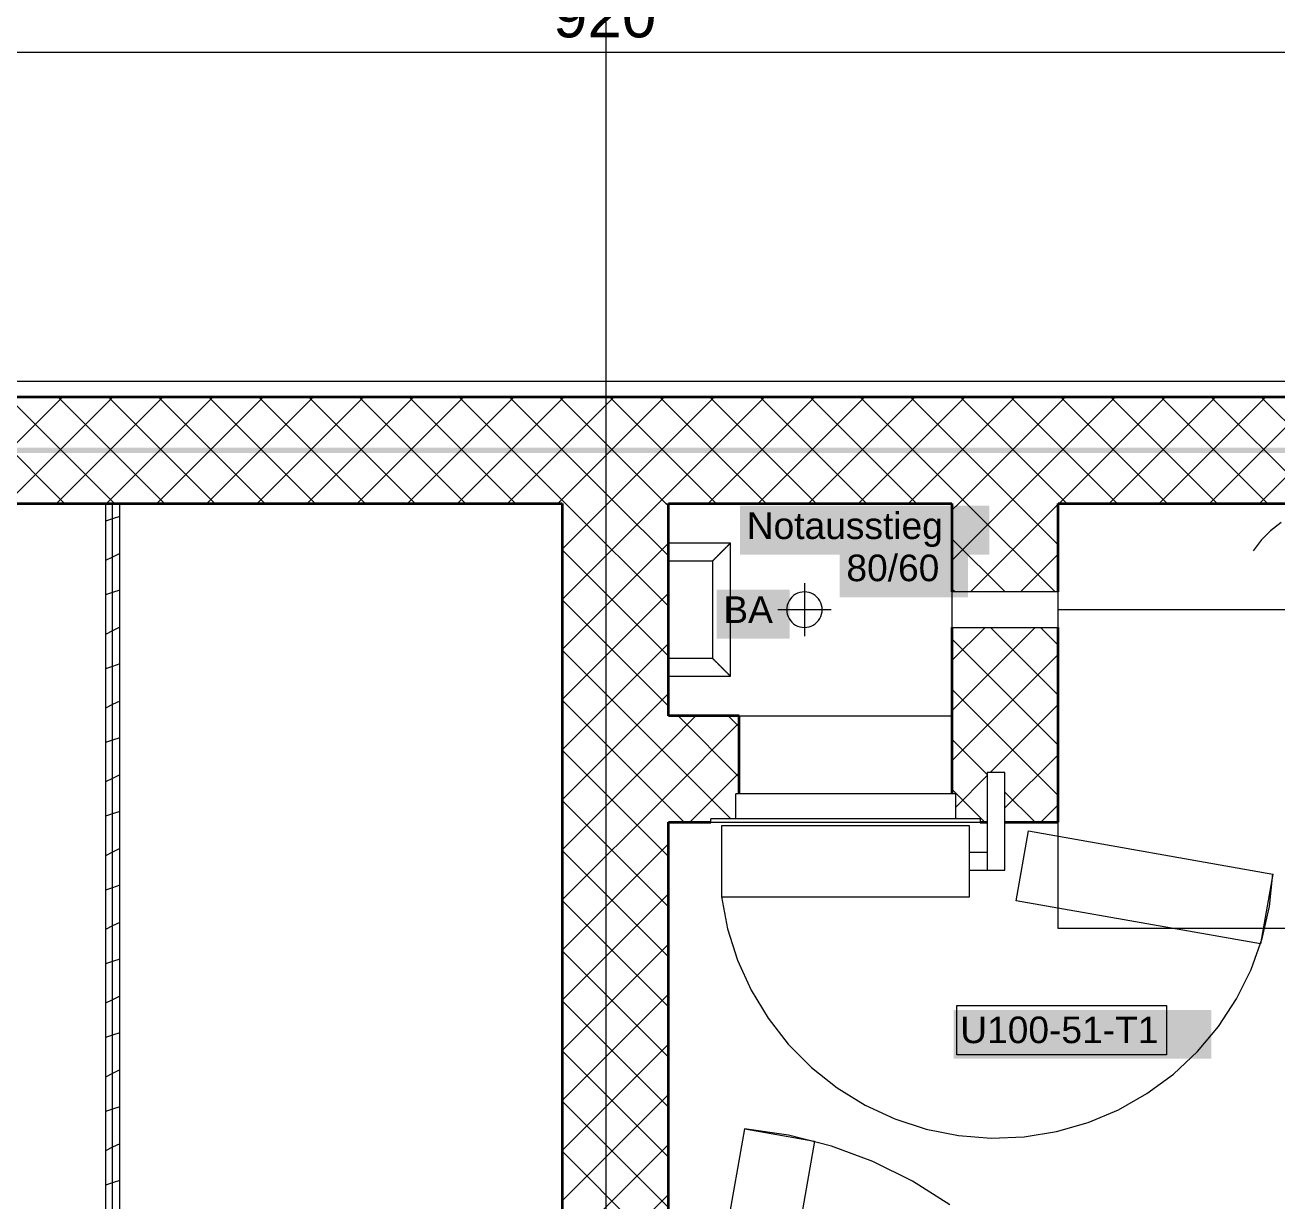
# Model space of a CAD drawing. Extents: x -1132 to 613, y -233 to 616.
# Drawn here: x -661 to -590.4, y 470.6 to 537 of the extents above; entities that cross this region are included whole.
import ezdxf
from ezdxf.lldxf.tags import DXFTag

# ---------------------------------------------------------------- set-up
doc = ezdxf.new("R2010")
doc.units = 0
doc.layers.get('0').update_dxf_attribs({"lineweight": 13})
for name, color, linetype, lineweight in [('A-____-NOTE-TEXT', 7, 'Continuous', 9), ('A-DETL-____-THIN', 7, 'Continuous', 9), ('A-DETL-GENF-HDLN', 7, '_Verdeckte Linien_', 9), ('A-DOOR-____-HDLN', 7, '_Verdeckte Linien_', 9), ('A-DOOR-____-IDEN', 7, 'Continuous', 5), ('A-DOOR-____-OTLN', 7, 'Continuous', 9), ('A-DOOR-FRAM-OTLN', 7, 'Continuous', 9), ('A-WALL-____-MCUT', 7, 'Continuous', 35), ('A-WALL-____-PATT', 7, 'Continuous', 35), ('A-WALL-FNSH-MCUT', 7, 'Continuous', 35), ('I-WALL-____-OTLN', 7, 'Continuous', 9), ('M-HVAC-DUCT-OTLN', 7, 'Continuous', 9), ('S-GRID-____-OTLN', 7, 'Continuous', 5), ('Vertikale Erschließung', 7, 'Continuous', 9)]:
    doc.layers.add(name, color=color, linetype=linetype, lineweight=lineweight)
for name, color, linetype, lineweight, true_color in [('A-DETL-____-OTLN', 5, 'Continuous', 9, 0x0000ff), ('EL01_VVV_Mass Blitzschutz', 3, 'Continuous', 13, 0x00ff00), ('EL01_WAN_Leitung_Potentialausgleich', 1, 'fein_strichliert', 13, 0xff0000)]:
    doc.layers.add(name, color=color, linetype=linetype, lineweight=lineweight, true_color=true_color)
doc.styles.get("Standard").update_dxf_attribs({"font": 'arial.ttf'})
tags = doc.linetypes.add('_Rasterlinie_', pattern=[0.375, 0.2, -0.05, 0.075, -0.05]).pattern_tags.tags
tags[10:11] = [DXFTag(74, 4), DXFTag(75, 0), DXFTag(340, '0'), DXFTag(46, 1.0), DXFTag(50, 0.0), DXFTag(44, 0.0), DXFTag(45, 0.0)]
tags[8:9] = [DXFTag(74, 4), DXFTag(75, 0), DXFTag(340, '0'), DXFTag(46, 1.0), DXFTag(50, 0.0), DXFTag(44, 0.0), DXFTag(45, 0.0)]
tags[6:7] = [DXFTag(74, 4), DXFTag(75, 0), DXFTag(340, '0'), DXFTag(46, 1.0), DXFTag(50, 0.0), DXFTag(44, 0.0), DXFTag(45, 0.0)]
tags[4:5] = [DXFTag(74, 4), DXFTag(75, 0), DXFTag(340, '0'), DXFTag(46, 1.0), DXFTag(50, 0.0), DXFTag(44, 0.0), DXFTag(45, 0.0)]
tags = doc.linetypes.add('_Strichliert - Fein_', pattern=[0.15, 0.1, -0.05]).pattern_tags.tags
tags[6:7] = [DXFTag(74, 4), DXFTag(75, 0), DXFTag(340, '0'), DXFTag(46, 1.0), DXFTag(50, 0.0), DXFTag(44, 0.0), DXFTag(45, 0.0)]
tags[4:5] = [DXFTag(74, 4), DXFTag(75, 0), DXFTag(340, '0'), DXFTag(46, 1.0), DXFTag(50, 0.0), DXFTag(44, 0.0), DXFTag(45, 0.0)]
tags = doc.linetypes.add('_Strichpunkt - Fein_', pattern=[0.2, 0.1, -0.05, 0, -0.05]).pattern_tags.tags
tags[10:11] = [DXFTag(74, 4), DXFTag(75, 0), DXFTag(340, '0'), DXFTag(46, 1.0), DXFTag(50, 0.0), DXFTag(44, 0.0), DXFTag(45, 0.0)]
tags[8:9] = [DXFTag(74, 4), DXFTag(75, 0), DXFTag(340, '0'), DXFTag(46, 1.0), DXFTag(50, 0.0), DXFTag(44, 0.0), DXFTag(45, 0.0)]
tags[6:7] = [DXFTag(74, 4), DXFTag(75, 0), DXFTag(340, '0'), DXFTag(46, 1.0), DXFTag(50, 0.0), DXFTag(44, 0.0), DXFTag(45, 0.0)]
tags[4:5] = [DXFTag(74, 4), DXFTag(75, 0), DXFTag(340, '0'), DXFTag(46, 1.0), DXFTag(50, 0.0), DXFTag(44, 0.0), DXFTag(45, 0.0)]
tags = doc.linetypes.add('_Verdeckte Linien_', pattern=[0.15, 0.1, -0.05]).pattern_tags.tags
tags[6:7] = [DXFTag(74, 4), DXFTag(75, 0), DXFTag(340, '0'), DXFTag(46, 1.0), DXFTag(50, 0.0), DXFTag(44, 0.0), DXFTag(45, 0.0)]
tags[4:5] = [DXFTag(74, 4), DXFTag(75, 0), DXFTag(340, '0'), DXFTag(46, 1.0), DXFTag(50, 0.0), DXFTag(44, 0.0), DXFTag(45, 0.0)]
tags = doc.linetypes.add('fein_strichliert', pattern=[4, 1, -2, 1]).pattern_tags.tags
tags[8:9] = [DXFTag(74, 4), DXFTag(75, 0), DXFTag(340, '0'), DXFTag(46, 0.0), DXFTag(50, 0.0), DXFTag(44, 0.0), DXFTag(45, 0.0)]
tags[6:7] = [DXFTag(74, 4), DXFTag(75, 0), DXFTag(340, '0'), DXFTag(46, 0.0), DXFTag(50, 0.0), DXFTag(44, 0.0), DXFTag(45, 0.0)]
tags[4:5] = [DXFTag(74, 4), DXFTag(75, 0), DXFTag(340, '0'), DXFTag(46, 0.0), DXFTag(50, 0.0), DXFTag(44, 0.0), DXFTag(45, 0.0)]

# ---------------------------------------------------------------- blocks, each defined once
blk = doc.blocks.new('Referenz-A0UJ2EK7XE', base_point=(-1124.077, -162.872))
at = {"layer": 'A-____-NOTE-TEXT', "color": 0, "linetype": 'Continuous', "lineweight": 5, "ltscale": 0.13}
for p, q in [((-617.026, 505.478), (-617.026, 502.478)), ((-617.892, 504.478), (-617.95, 504.361)), ((-617.819, 504.587), (-617.892, 504.478)), ((-617.733, 504.685), (-617.819, 504.587)), ((-617.635, 504.772), (-617.733, 504.685)), ((-617.526, 504.844), (-617.635, 504.772)), ((-617.409, 504.902), (-617.526, 504.844)), ((-617.285, 504.944), (-617.409, 504.902)), ((-617.157, 504.97), (-617.285, 504.944)), ((-617.026, 504.978), (-617.157, 504.97)), ((-616.896, 504.97), (-617.026, 504.978)), ((-616.767, 504.944), (-616.896, 504.97)), ((-616.643, 504.902), (-616.767, 504.944)), ((-616.526, 504.844), (-616.643, 504.902)), ((-616.417, 504.772), (-616.526, 504.844)), ((-616.319, 504.685), (-616.417, 504.772)), ((-616.233, 504.587), (-616.319, 504.685)), ((-616.16, 504.478), (-616.233, 504.587)), ((-616.102, 504.361), (-616.16, 504.478)), ((-615.526, 503.978), (-618.526, 503.978)), ((-618.018, 504.109), (-618.026, 503.978)), ((-618.026, 503.978), (-618.018, 503.848)), ((-617.992, 504.237), (-618.018, 504.109)), ((-618.018, 503.848), (-617.992, 503.719)), ((-617.95, 504.361), (-617.992, 504.237)), ((-617.992, 503.719), (-617.95, 503.596)), ((-616.06, 504.237), (-616.102, 504.361)), ((-616.102, 503.596), (-616.06, 503.719)), ((-616.035, 504.109), (-616.06, 504.237)), ((-616.06, 503.719), (-616.035, 503.848)), ((-616.026, 503.978), (-616.035, 504.109)), ((-616.035, 503.848), (-616.026, 503.978)), ((-617.95, 503.596), (-617.892, 503.478)), ((-617.892, 503.478), (-617.819, 503.37)), ((-617.819, 503.37), (-617.733, 503.271)), ((-617.733, 503.271), (-617.635, 503.185)), ((-617.635, 503.185), (-617.526, 503.112)), ((-617.526, 503.112), (-617.409, 503.054)), ((-617.409, 503.054), (-617.285, 503.012)), ((-617.285, 503.012), (-617.157, 502.987)), ((-617.157, 502.987), (-617.026, 502.978)), ((-617.026, 502.978), (-616.896, 502.987)), ((-616.896, 502.987), (-616.767, 503.012)), ((-616.767, 503.012), (-616.643, 503.054)), ((-616.643, 503.054), (-616.526, 503.112)), ((-616.526, 503.112), (-616.417, 503.185)), ((-616.417, 503.185), (-616.319, 503.271)), ((-616.319, 503.271), (-616.233, 503.37)), ((-616.233, 503.37), (-616.16, 503.478)), ((-616.16, 503.478), (-616.102, 503.596))]:
    blk.add_line(p, q, dxfattribs=at)
at = {"layer": 'A-____-NOTE-TEXT', "color": 7, "linetype": 'Continuous', "lineweight": 5, "ltscale": 0.13, "true_color": 0xffffff}
for points in [[(-620.656, 507.088), (-606.598, 507.088), (-620.656, 509.841)], [(-606.598, 507.088), (-620.656, 509.841), (-606.598, 509.841)], [(-615.033, 504.683), (-607.79, 504.683), (-615.033, 507.46)], [(-607.79, 504.683), (-615.033, 507.46), (-607.79, 507.46)], [(-621.977, 502.35), (-617.86, 502.35), (-621.977, 505.103)], [(-617.86, 502.35), (-621.977, 505.103), (-617.86, 505.103)]]:
    blk.add_solid(points, dxfattribs=at)
at = {"layer": 'A-DETL-____-OTLN', "color": 0, "linetype": '_Strichliert - Fein_', "ltscale": 0.13}
blk.add_line((64.013, 516.859), (-1115.804, 516.859), dxfattribs=at)
at = {"layer": 'A-DETL-____-THIN', "color": 0, "linetype": 'Continuous', "ltscale": 0.13}
for p, q in [((-607.706, 491.778), (-621.706, 491.778)), ((-621.706, 491.778), (-621.706, 487.778)), ((-607.706, 487.778), (-607.706, 491.778)), ((-621.706, 487.778), (-607.706, 487.778))]:
    blk.add_line(p, q, dxfattribs=at)
at = {"layer": 'A-DETL-GENF-HDLN', "color": 0, "linetype": '_Verdeckte Linien_', "ltscale": 0.13}
for p, q in [((-602.706, 485.978), (-602.706, 509.978)), ((-602.706, 509.978), (-591.706, 509.978)), ((-590.133, 508.903), (-590.724, 508.435)), ((-590.724, 508.435), (-591.251, 507.896)), ((-591.251, 507.896), (-591.706, 507.295)), ((-583.106, 503.978), (-602.706, 503.978)), ((-605.076, 487.548), (-604.382, 491.487)), ((-604.382, 491.487), (-590.594, 489.056)), ((-590.594, 489.056), (-591.289, 485.117)), ((-591.289, 485.117), (-605.076, 487.548)), ((-570.706, 485.978), (-602.706, 485.978)), ((-624.215, 453.003), (-620.395, 474.669)), ((-620.395, 474.669), (-616.456, 473.974)), ((-616.456, 473.974), (-620.276, 452.308))]:
    blk.add_line(p, q, dxfattribs=at)
at = {"layer": 'A-DOOR-____-HDLN', "color": 0, "linetype": '_Verdeckte Linien_', "ltscale": 0.13}
for p, q in [((-590.788, 487.22), (-590.593, 489.064)), ((-621.706, 487.778), (-621.36, 485.957)), ((-591.2, 485.413), (-590.788, 487.22)), ((-621.36, 485.957), (-620.8, 484.19)), ((-591.822, 483.666), (-591.2, 485.413)), ((-620.8, 484.19), (-620.036, 482.501)), ((-592.648, 482.006), (-591.822, 483.666)), ((-620.036, 482.501), (-619.076, 480.915)), ((-593.664, 480.456), (-592.648, 482.006)), ((-619.076, 480.915), (-617.936, 479.453)), ((-594.856, 479.036), (-593.664, 480.456)), ((-617.936, 479.453), (-616.63, 478.137)), ((-596.208, 477.768), (-594.856, 479.036)), ((-616.63, 478.137), (-615.178, 476.985)), ((-597.701, 476.669), (-596.208, 477.768)), ((-615.178, 476.985), (-613.6, 476.012)), ((-599.314, 475.754), (-597.701, 476.669)), ((-613.6, 476.012), (-611.917, 475.234)), ((-601.023, 475.037), (-599.314, 475.754)), ((-611.917, 475.234), (-610.154, 474.66)), ((-602.805, 474.527), (-601.023, 475.037)), ((-617.929, 474.315), (-620.402, 474.67)), ((-615.508, 473.701), (-617.929, 474.315)), ((-610.154, 474.66), (-608.336, 474.299)), ((-608.336, 474.299), (-606.488, 474.155)), ((-606.488, 474.155), (-604.636, 474.232)), ((-604.636, 474.232), (-602.805, 474.527)), ((-613.165, 472.834), (-615.508, 473.701)), ((-610.927, 471.724), (-613.165, 472.834)), ((-608.819, 470.384), (-610.927, 471.724))]:
    blk.add_line(p, q, dxfattribs=at)
at = {"layer": 'A-DOOR-____-IDEN', "color": 0, "linetype": 'Continuous', "ltscale": 0.13}
for p, q in [((-608.434, 481.629), (-596.594, 481.629)), ((-608.434, 478.849), (-608.434, 481.629)), ((-596.594, 481.629), (-596.594, 478.849)), ((-596.594, 478.849), (-608.434, 478.849))]:
    blk.add_line(p, q, dxfattribs=at)
at = {"layer": 'A-DOOR-____-IDEN', "color": 7, "linetype": 'Continuous', "ltscale": 0.13, "true_color": 0xffffff}
for points in [[(-608.609, 478.627), (-594.07, 478.627), (-608.609, 481.386)], [(-594.07, 478.627), (-608.609, 481.386), (-594.07, 481.386)]]:
    blk.add_solid(points, dxfattribs=at)
at = {"layer": 'A-DOOR-____-OTLN', "color": 0, "linetype": 'Continuous', "ltscale": 0.13}
for p, q in [((-605.71, 494.778), (-606.71, 494.778)), ((-606.71, 494.778), (-606.71, 489.278)), ((-605.71, 489.278), (-605.71, 494.778)), ((-606.71, 490.278), (-607.706, 490.278)), ((-607.706, 489.278), (-606.71, 489.278)), ((-606.71, 489.278), (-605.71, 489.278))]:
    blk.add_line(p, q, dxfattribs=at)
at = {"layer": 'A-DOOR-FRAM-OTLN', "color": 0, "linetype": 'Continuous', "ltscale": 0.13}
for p, q in [((-620.906, 492.178), (-620.906, 493.578)), ((-608.506, 493.578), (-620.906, 493.578)), ((-608.506, 493.578), (-608.506, 492.178)), ((-622.306, 491.978), (-622.306, 492.178)), ((-607.106, 492.178), (-622.306, 492.178)), ((-622.306, 491.978), (-607.106, 491.978)), ((-607.106, 492.178), (-607.106, 491.978))]:
    blk.add_line(p, q, dxfattribs=at)
at = {"layer": 'A-WALL-____-MCUT', "color": 0, "linetype": 'Continuous', "ltscale": 0.35}
for p, q in [((51.194, 515.978), (-1115.804, 515.978)), ((-783.506, 509.978), (-656.466, 509.978)), ((-656.466, 509.978), (-630.706, 509.978)), ((-630.706, 509.978), (-630.706, 448.678)), ((-624.706, 497.978), (-624.706, 509.978)), ((-624.706, 509.978), (-608.706, 509.978)), ((-608.706, 509.978), (-608.706, 504.978)), ((-602.706, 509.978), (-539.906, 509.978)), ((-602.706, 504.978), (-602.706, 509.978)), ((-608.706, 502.978), (-608.706, 493.578)), ((-602.706, 491.978), (-602.706, 502.978)), ((-620.706, 497.978), (-624.706, 497.978)), ((-620.706, 493.578), (-620.706, 497.978)), ((-624.706, 451.675), (-624.706, 491.978)), ((-624.706, 491.978), (-622.306, 491.978)), ((-607.106, 491.978), (-606.71, 491.978)), ((-605.71, 491.978), (-602.706, 491.978))]:
    blk.add_line(p, q, dxfattribs=at)
at = {"layer": 'A-WALL-____-MCUT', "color": 0, "linetype": 'Continuous', "lineweight": 9, "ltscale": 0.13}
blk.add_line((-656.066, 451.978), (-656.066, 509.978), dxfattribs=at)
at = {"layer": 'A-WALL-____-PATT', "color": 0, "linetype": 'Continuous', "lineweight": 9, "ltscale": 0.13}
for p, q in [((-664.887, 509.978), (-658.887, 515.978)), ((-658.784, 509.978), (-664.784, 515.978)), ((-662.059, 509.978), (-656.059, 515.978)), ((-655.956, 509.978), (-661.956, 515.978)), ((-659.23, 509.978), (-653.23, 515.978)), ((-653.128, 509.978), (-659.128, 515.978)), ((-656.402, 509.978), (-650.402, 515.978)), ((-650.299, 509.978), (-656.299, 515.978)), ((-653.573, 509.978), (-647.573, 515.978)), ((-647.471, 509.978), (-653.471, 515.978)), ((-650.745, 509.978), (-644.745, 515.978)), ((-644.642, 509.978), (-650.642, 515.978)), ((-647.916, 509.978), (-641.916, 515.978)), ((-641.814, 509.978), (-647.814, 515.978)), ((-645.088, 509.978), (-639.088, 515.978)), ((-638.986, 509.978), (-644.986, 515.978)), ((-642.26, 509.978), (-636.26, 515.978)), ((-636.157, 509.978), (-642.157, 515.978)), ((-639.431, 509.978), (-633.431, 515.978)), ((-633.329, 509.978), (-639.329, 515.978)), ((-636.603, 509.978), (-630.603, 515.978)), ((-630.5, 509.978), (-636.5, 515.978)), ((-633.774, 509.978), (-627.774, 515.978)), ((-627.672, 509.978), (-633.672, 515.978)), ((-630.946, 509.978), (-624.946, 515.978)), ((-624.843, 509.978), (-630.843, 515.978)), ((-628.117, 509.978), (-622.117, 515.978)), ((-622.015, 509.978), (-628.015, 515.978)), ((-625.289, 509.978), (-619.289, 515.978)), ((-619.187, 509.978), (-625.187, 515.978)), ((-622.461, 509.978), (-616.461, 515.978)), ((-616.358, 509.978), (-622.358, 515.978)), ((-619.632, 509.978), (-613.632, 515.978)), ((-613.53, 509.978), (-619.53, 515.978)), ((-616.804, 509.978), (-610.804, 515.978)), ((-610.701, 509.978), (-616.701, 515.978)), ((-613.975, 509.978), (-607.975, 515.978)), ((-607.873, 509.978), (-613.873, 515.978)), ((-611.147, 509.978), (-605.147, 515.978)), ((-605.044, 509.978), (-611.044, 515.978)), ((-608.318, 509.978), (-602.318, 515.978)), ((-602.216, 509.978), (-608.216, 515.978)), ((-605.49, 509.978), (-599.49, 515.978)), ((-599.388, 509.978), (-605.388, 515.978)), ((-602.662, 509.978), (-596.662, 515.978)), ((-596.559, 509.978), (-602.559, 515.978)), ((-599.833, 509.978), (-593.833, 515.978)), ((-593.731, 509.978), (-599.731, 515.978)), ((-597.005, 509.978), (-591.005, 515.978)), ((-590.902, 509.978), (-596.902, 515.978)), ((-594.176, 509.978), (-588.176, 515.978)), ((-588.074, 509.978), (-594.074, 515.978)), ((-591.348, 509.978), (-585.348, 515.978)), ((-585.245, 509.978), (-591.245, 515.978)), ((-630.706, 507.39), (-628.117, 509.978)), ((-630.706, 504.561), (-625.289, 509.978)), ((-624.706, 504.184), (-630.5, 509.978)), ((-624.706, 507.013), (-627.672, 509.978)), ((-624.706, 509.841), (-624.843, 509.978)), ((-608.706, 509.591), (-608.318, 509.978)), ((-608.706, 506.762), (-605.49, 509.978)), ((-602.873, 504.978), (-607.873, 509.978)), ((-607.662, 504.978), (-602.706, 509.934)), ((-602.706, 507.64), (-605.044, 509.978)), ((-656.066, 509.109), (-656.466, 508.976)), ((-655.666, 509.242), (-656.066, 509.109)), ((-605.701, 504.978), (-608.706, 507.983)), ((-630.706, 501.733), (-624.706, 507.733)), ((-624.706, 501.356), (-630.706, 507.356)), ((-656.066, 506.95), (-656.466, 506.75)), ((-655.666, 507.15), (-656.066, 506.95)), ((-604.833, 504.978), (-602.706, 507.105)), ((-608.53, 504.978), (-608.706, 505.155)), ((-656.066, 504.944), (-656.466, 504.811)), ((-655.666, 505.077), (-656.066, 504.944)), ((-630.706, 498.904), (-624.706, 504.904)), ((-624.706, 498.527), (-630.706, 504.527)), ((-655.666, 502.985), (-656.066, 502.785)), ((-656.066, 502.785), (-656.466, 502.585)), ((-608.706, 501.105), (-606.833, 502.978)), ((-608.706, 498.277), (-604.005, 502.978)), ((-602.706, 496.326), (-608.706, 502.326)), ((-602.706, 499.155), (-606.53, 502.978)), ((-602.706, 501.983), (-603.701, 502.978)), ((-630.706, 496.076), (-624.706, 502.076)), ((-624.706, 495.699), (-630.706, 501.699)), ((-655.666, 500.913), (-656.066, 500.779)), ((-608.706, 495.448), (-602.706, 501.448)), ((-656.066, 500.779), (-656.466, 500.646)), ((-602.706, 493.498), (-608.706, 499.498)), ((-655.666, 498.821), (-656.066, 498.621)), ((-630.706, 493.247), (-624.706, 499.247)), ((-624.706, 492.87), (-630.706, 498.87)), ((-656.066, 498.621), (-656.466, 498.421)), ((-606.548, 494.778), (-602.706, 498.62)), ((-624.706, 496.419), (-623.147, 497.978)), ((-624.706, 493.591), (-620.706, 497.591)), ((-620.706, 494.527), (-624.157, 497.978)), ((-620.706, 497.356), (-621.329, 497.978)), ((-655.666, 496.748), (-656.066, 496.615)), ((-606.71, 494.673), (-608.706, 496.669)), ((-656.066, 496.615), (-656.466, 496.481)), ((-630.706, 490.419), (-624.706, 496.419)), ((-624.706, 490.042), (-630.706, 496.042)), ((-621.186, 492.178), (-624.706, 495.699)), ((-605.71, 492.788), (-602.706, 495.792)), ((-655.666, 494.656), (-656.066, 494.456)), ((-623.49, 491.978), (-620.706, 494.762)), ((-608.506, 492.82), (-606.71, 494.617)), ((-656.066, 494.456), (-656.466, 494.256)), ((-606.843, 491.978), (-608.706, 493.841)), ((-630.706, 487.591), (-624.706, 493.591)), ((-624.706, 487.214), (-630.706, 493.214)), ((-604.015, 491.978), (-605.71, 493.673)), ((-656.066, 492.45), (-656.466, 492.317)), ((-655.666, 492.583), (-656.066, 492.45)), ((-623.814, 491.978), (-624.706, 492.87)), ((-603.691, 491.978), (-602.706, 492.963)), ((-656.066, 490.291), (-656.466, 490.091)), ((-655.666, 490.491), (-656.066, 490.291)), ((-630.706, 484.762), (-624.706, 490.762)), ((-624.706, 484.385), (-630.706, 490.385)), ((-656.066, 488.285), (-656.466, 488.152)), ((-655.666, 488.419), (-656.066, 488.285)), ((-630.706, 481.934), (-624.706, 487.934)), ((-624.706, 481.557), (-630.706, 487.557)), ((-656.066, 486.126), (-656.466, 485.926)), ((-655.666, 486.326), (-656.066, 486.126)), ((-630.706, 479.105), (-624.706, 485.105)), ((-624.706, 478.728), (-630.706, 484.728)), ((-656.066, 484.121), (-656.466, 483.987)), ((-655.666, 484.254), (-656.066, 484.121)), ((-656.066, 481.961), (-656.466, 481.761)), ((-655.666, 482.161), (-656.066, 481.961)), ((-630.706, 476.277), (-624.706, 482.277)), ((-624.706, 475.9), (-630.706, 481.9)), ((-656.066, 479.956), (-656.466, 479.822)), ((-655.666, 480.089), (-656.066, 479.956)), ((-630.706, 473.448), (-624.706, 479.448)), ((-624.706, 473.071), (-630.706, 479.071)), ((-656.066, 477.796), (-656.466, 477.596)), ((-655.666, 477.996), (-656.066, 477.796)), ((-630.706, 470.62), (-624.706, 476.62)), ((-624.706, 470.243), (-630.706, 476.243)), ((-656.066, 475.791), (-656.466, 475.658)), ((-655.666, 475.924), (-656.066, 475.791)), ((-656.066, 473.631), (-656.466, 473.431)), ((-655.666, 473.831), (-656.066, 473.631)), ((-630.706, 467.792), (-624.706, 473.792)), ((-624.706, 467.415), (-630.706, 473.415)), ((-656.066, 471.626), (-656.466, 471.493)), ((-655.666, 471.76), (-656.066, 471.626)), ((-630.706, 464.963), (-624.706, 470.963))]:
    blk.add_line(p, q, dxfattribs=at)
at = {"layer": 'A-WALL-FNSH-MCUT', "color": 0, "linetype": 'Continuous', "lineweight": 9, "ltscale": 0.13}
for p, q in [((-656.466, 509.978), (-656.466, 451.978)), ((-655.666, 451.978), (-655.666, 509.978))]:
    blk.add_line(p, q, dxfattribs=at)
at = {"layer": 'I-WALL-____-OTLN', "color": 0, "linetype": 'Continuous', "ltscale": 0.13}
blk.add_line((-620.706, 497.978), (-608.706, 497.978), dxfattribs=at)
at = {"layer": 'M-HVAC-DUCT-OTLN', "color": 0, "linetype": '_Strichpunkt - Fein_', "ltscale": 0.13}
for p, q in [((-602.706, 504.978), (-608.706, 504.978)), ((-608.706, 504.978), (-608.706, 502.978)), ((-602.706, 502.978), (-602.706, 504.978)), ((-608.706, 502.978), (-602.706, 502.978))]:
    blk.add_line(p, q, dxfattribs=at)
at = {"layer": 'S-GRID-____-OTLN', "color": 0, "linetype": '_Rasterlinie_', "ltscale": 0.13}
blk.add_line((-628.206, -159.103), (-628.206, 585.978), dxfattribs=at)
at = {"layer": 'Vertikale Erschließung', "color": 0, "linetype": 'Continuous', "ltscale": 0.13}
for p, q in [((-621.206, 507.728), (-624.706, 507.728)), ((-621.722, 507.212), (-621.717, 507.217)), ((-621.717, 507.217), (-621.712, 507.223)), ((-621.712, 507.223), (-621.706, 507.228)), ((-621.706, 507.228), (-621.701, 507.234)), ((-621.701, 507.234), (-621.695, 507.239)), ((-621.695, 507.239), (-621.69, 507.245)), ((-621.69, 507.245), (-621.684, 507.25)), ((-621.684, 507.25), (-621.679, 507.256)), ((-621.679, 507.256), (-621.674, 507.261)), ((-621.674, 507.261), (-621.668, 507.266)), ((-621.668, 507.266), (-621.663, 507.272)), ((-621.663, 507.272), (-621.657, 507.277)), ((-621.657, 507.277), (-621.652, 507.283)), ((-621.652, 507.283), (-621.646, 507.288)), ((-621.646, 507.288), (-621.641, 507.294)), ((-621.641, 507.294), (-621.635, 507.299)), ((-621.635, 507.299), (-621.63, 507.304)), ((-621.63, 507.304), (-621.625, 507.31)), ((-621.625, 507.31), (-621.619, 507.315)), ((-621.619, 507.315), (-621.614, 507.32)), ((-621.614, 507.32), (-621.608, 507.326)), ((-621.608, 507.326), (-621.603, 507.331)), ((-621.603, 507.331), (-621.598, 507.336)), ((-621.598, 507.336), (-621.592, 507.342)), ((-621.592, 507.342), (-621.587, 507.347)), ((-621.587, 507.347), (-621.582, 507.352)), ((-621.582, 507.352), (-621.577, 507.358)), ((-621.577, 507.358), (-621.571, 507.363)), ((-621.571, 507.363), (-621.566, 507.368)), ((-621.566, 507.368), (-621.561, 507.373)), ((-621.561, 507.373), (-621.556, 507.379)), ((-621.556, 507.379), (-621.551, 507.384)), ((-621.551, 507.384), (-621.546, 507.389)), ((-621.546, 507.389), (-621.54, 507.394)), ((-621.54, 507.394), (-621.535, 507.399)), ((-621.535, 507.399), (-621.53, 507.404)), ((-621.53, 507.404), (-621.525, 507.409)), ((-621.525, 507.409), (-621.52, 507.415)), ((-621.52, 507.415), (-621.515, 507.42)), ((-621.515, 507.42), (-621.51, 507.425)), ((-621.51, 507.425), (-621.505, 507.43)), ((-621.505, 507.43), (-621.5, 507.435)), ((-621.5, 507.435), (-621.495, 507.44)), ((-621.495, 507.44), (-621.49, 507.445)), ((-621.49, 507.445), (-621.485, 507.449)), ((-621.485, 507.449), (-621.48, 507.454)), ((-621.48, 507.454), (-621.475, 507.459)), ((-621.475, 507.459), (-621.47, 507.464)), ((-621.47, 507.464), (-621.466, 507.469)), ((-621.466, 507.469), (-621.461, 507.474)), ((-621.461, 507.474), (-621.456, 507.478)), ((-621.456, 507.478), (-621.451, 507.483)), ((-621.451, 507.483), (-621.447, 507.488)), ((-621.447, 507.488), (-621.442, 507.492)), ((-621.442, 507.492), (-621.438, 507.497)), ((-621.438, 507.497), (-621.433, 507.502)), ((-621.433, 507.502), (-621.428, 507.506)), ((-621.428, 507.506), (-621.424, 507.511)), ((-621.424, 507.511), (-621.419, 507.515)), ((-621.419, 507.515), (-621.415, 507.52)), ((-621.415, 507.52), (-621.411, 507.524)), ((-621.411, 507.524), (-621.406, 507.528)), ((-621.406, 507.528), (-621.402, 507.533)), ((-621.402, 507.533), (-621.393, 507.541)), ((-621.393, 507.541), (-621.385, 507.55)), ((-621.385, 507.55), (-621.376, 507.558)), ((-621.376, 507.558), (-621.368, 507.566)), ((-621.368, 507.566), (-621.36, 507.574)), ((-621.36, 507.574), (-621.353, 507.582)), ((-621.353, 507.582), (-621.349, 507.586)), ((-621.349, 507.586), (-621.345, 507.589)), ((-621.345, 507.589), (-621.341, 507.593)), ((-621.341, 507.593), (-621.338, 507.597)), ((-621.338, 507.597), (-621.334, 507.601)), ((-621.334, 507.601), (-621.33, 507.604)), ((-621.33, 507.604), (-621.327, 507.608)), ((-621.327, 507.608), (-621.323, 507.611)), ((-621.323, 507.611), (-621.32, 507.615)), ((-621.32, 507.615), (-621.316, 507.618)), ((-621.316, 507.618), (-621.313, 507.622)), ((-621.313, 507.622), (-621.309, 507.625)), ((-621.309, 507.625), (-621.303, 507.631)), ((-621.303, 507.631), (-621.297, 507.638)), ((-621.297, 507.638), (-621.29, 507.644)), ((-621.29, 507.644), (-621.284, 507.65)), ((-621.284, 507.65), (-621.279, 507.656)), ((-621.279, 507.656), (-621.273, 507.661)), ((-621.273, 507.661), (-621.268, 507.667)), ((-621.268, 507.667), (-621.263, 507.672)), ((-621.263, 507.672), (-621.258, 507.677)), ((-621.258, 507.677), (-621.253, 507.681)), ((-621.253, 507.681), (-621.248, 507.686)), ((-621.248, 507.686), (-621.244, 507.69)), ((-621.244, 507.69), (-621.24, 507.694)), ((-621.24, 507.694), (-621.236, 507.698)), ((-621.236, 507.698), (-621.233, 507.702)), ((-621.233, 507.702), (-621.229, 507.705)), ((-621.229, 507.705), (-621.226, 507.708)), ((-621.226, 507.708), (-621.223, 507.711)), ((-621.223, 507.711), (-621.218, 507.716)), ((-621.218, 507.716), (-621.214, 507.721)), ((-621.214, 507.721), (-621.21, 507.724)), ((-621.21, 507.724), (-621.208, 507.726)), ((-621.208, 507.726), (-621.207, 507.728)), ((-621.207, 507.728), (-621.206, 507.728)), ((-621.206, 500.228), (-621.206, 507.728)), ((-624.706, 506.728), (-622.206, 506.728)), ((-622.206, 506.729), (-622.204, 506.73)), ((-622.206, 506.728), (-622.206, 506.729)), ((-622.206, 506.728), (-622.206, 501.228)), ((-622.204, 506.73), (-622.202, 506.733)), ((-622.202, 506.733), (-622.198, 506.736)), ((-622.198, 506.736), (-622.194, 506.74)), ((-622.194, 506.74), (-622.189, 506.745)), ((-622.189, 506.745), (-622.186, 506.748)), ((-622.186, 506.748), (-622.183, 506.751)), ((-622.183, 506.751), (-622.18, 506.755)), ((-622.18, 506.755), (-622.176, 506.758)), ((-622.176, 506.758), (-622.172, 506.762)), ((-622.172, 506.762), (-622.168, 506.766)), ((-622.168, 506.766), (-622.164, 506.771)), ((-622.164, 506.771), (-622.159, 506.775)), ((-622.159, 506.775), (-622.154, 506.78)), ((-622.154, 506.78), (-622.15, 506.785)), ((-622.15, 506.785), (-622.144, 506.79)), ((-622.144, 506.79), (-622.139, 506.795)), ((-622.139, 506.795), (-622.134, 506.801)), ((-622.134, 506.801), (-622.128, 506.807)), ((-622.128, 506.807), (-622.122, 506.813)), ((-622.122, 506.813), (-622.116, 506.819)), ((-622.116, 506.819), (-622.109, 506.825)), ((-622.109, 506.825), (-622.103, 506.832)), ((-622.103, 506.832), (-622.099, 506.835)), ((-622.099, 506.835), (-622.096, 506.838)), ((-622.096, 506.838), (-622.093, 506.842)), ((-622.093, 506.842), (-622.089, 506.845)), ((-622.089, 506.845), (-622.085, 506.849)), ((-622.085, 506.849), (-622.082, 506.852)), ((-622.082, 506.852), (-622.078, 506.856)), ((-622.078, 506.856), (-622.075, 506.86)), ((-622.075, 506.86), (-622.071, 506.863)), ((-622.071, 506.863), (-622.067, 506.867)), ((-622.067, 506.867), (-622.063, 506.871)), ((-622.063, 506.871), (-622.06, 506.875)), ((-622.06, 506.875), (-622.052, 506.883)), ((-622.052, 506.883), (-622.044, 506.89)), ((-622.044, 506.89), (-622.036, 506.899)), ((-622.036, 506.899), (-622.027, 506.907)), ((-622.027, 506.907), (-622.019, 506.915)), ((-622.019, 506.915), (-622.01, 506.924)), ((-622.01, 506.924), (-622.002, 506.933)), ((-622.002, 506.933), (-621.993, 506.941)), ((-621.993, 506.941), (-621.984, 506.95)), ((-621.984, 506.95), (-621.975, 506.96)), ((-621.975, 506.96), (-621.965, 506.969)), ((-621.965, 506.969), (-621.956, 506.978)), ((-621.956, 506.978), (-621.951, 506.983)), ((-621.951, 506.983), (-621.947, 506.988)), ((-621.947, 506.988), (-621.942, 506.993)), ((-621.942, 506.993), (-621.937, 506.997)), ((-621.937, 506.997), (-621.932, 507.002)), ((-621.932, 507.002), (-621.927, 507.007)), ((-621.927, 507.007), (-621.922, 507.012)), ((-621.922, 507.012), (-621.917, 507.017)), ((-621.917, 507.017), (-621.913, 507.022)), ((-621.913, 507.022), (-621.908, 507.027)), ((-621.908, 507.027), (-621.902, 507.032)), ((-621.902, 507.032), (-621.897, 507.037)), ((-621.897, 507.037), (-621.892, 507.042)), ((-621.892, 507.042), (-621.887, 507.047)), ((-621.887, 507.047), (-621.882, 507.052)), ((-621.882, 507.052), (-621.877, 507.057)), ((-621.877, 507.057), (-621.872, 507.062)), ((-621.872, 507.062), (-621.867, 507.068)), ((-621.867, 507.068), (-621.862, 507.073)), ((-621.862, 507.073), (-621.856, 507.078)), ((-621.856, 507.078), (-621.851, 507.083)), ((-621.851, 507.083), (-621.846, 507.088)), ((-621.846, 507.088), (-621.841, 507.094)), ((-621.841, 507.094), (-621.836, 507.099)), ((-621.836, 507.099), (-621.83, 507.104)), ((-621.83, 507.104), (-621.825, 507.109)), ((-621.825, 507.109), (-621.82, 507.115)), ((-621.82, 507.115), (-621.814, 507.12)), ((-621.814, 507.12), (-621.809, 507.125)), ((-621.809, 507.125), (-621.804, 507.131)), ((-621.804, 507.131), (-621.798, 507.136)), ((-621.798, 507.136), (-621.793, 507.141)), ((-621.793, 507.141), (-621.788, 507.147)), ((-621.788, 507.147), (-621.782, 507.152)), ((-621.782, 507.152), (-621.777, 507.158)), ((-621.777, 507.158), (-621.771, 507.163)), ((-621.771, 507.163), (-621.766, 507.168)), ((-621.766, 507.168), (-621.76, 507.174)), ((-621.76, 507.174), (-621.755, 507.179)), ((-621.755, 507.179), (-621.75, 507.185)), ((-621.75, 507.185), (-621.744, 507.19)), ((-621.744, 507.19), (-621.739, 507.196)), ((-621.739, 507.196), (-621.733, 507.201)), ((-621.733, 507.201), (-621.728, 507.206)), ((-621.728, 507.206), (-621.722, 507.212)), ((-622.206, 501.228), (-624.706, 501.228)), ((-622.206, 501.228), (-622.206, 501.228)), ((-622.206, 501.228), (-622.204, 501.226)), ((-622.204, 501.226), (-622.202, 501.224)), ((-622.202, 501.224), (-622.198, 501.221)), ((-622.198, 501.221), (-622.194, 501.216)), ((-622.194, 501.216), (-622.189, 501.211)), ((-622.189, 501.211), (-622.186, 501.208)), ((-622.186, 501.208), (-622.183, 501.205)), ((-622.183, 501.205), (-622.18, 501.202)), ((-622.18, 501.202), (-622.176, 501.198)), ((-622.176, 501.198), (-622.172, 501.194)), ((-622.172, 501.194), (-622.168, 501.19)), ((-622.168, 501.19), (-622.164, 501.186)), ((-622.164, 501.186), (-622.159, 501.181)), ((-622.159, 501.181), (-622.155, 501.177)), ((-622.155, 501.177), (-622.15, 501.172)), ((-622.15, 501.172), (-622.144, 501.167)), ((-622.144, 501.167), (-622.139, 501.161)), ((-622.139, 501.161), (-622.134, 501.156)), ((-622.134, 501.156), (-622.128, 501.15)), ((-622.128, 501.15), (-622.122, 501.144)), ((-622.122, 501.144), (-622.116, 501.138)), ((-622.116, 501.138), (-622.109, 501.131)), ((-622.109, 501.131), (-622.103, 501.125)), ((-622.103, 501.125), (-622.099, 501.122)), ((-622.099, 501.122), (-622.096, 501.118)), ((-622.096, 501.118), (-622.093, 501.115)), ((-622.093, 501.115), (-622.089, 501.111)), ((-622.089, 501.111), (-622.086, 501.108)), ((-622.086, 501.108), (-622.082, 501.104)), ((-622.082, 501.104), (-622.078, 501.1)), ((-622.078, 501.1), (-622.075, 501.097)), ((-622.075, 501.097), (-622.071, 501.093)), ((-622.071, 501.093), (-622.067, 501.089)), ((-622.067, 501.089), (-622.063, 501.086)), ((-622.063, 501.086), (-622.06, 501.082)), ((-622.06, 501.082), (-622.052, 501.074)), ((-622.052, 501.074), (-622.044, 501.066)), ((-622.044, 501.066), (-622.036, 501.058)), ((-622.036, 501.058), (-622.027, 501.05)), ((-622.027, 501.05), (-622.019, 501.041)), ((-622.019, 501.041), (-622.01, 501.033)), ((-622.01, 501.033), (-622.002, 501.024)), ((-622.002, 501.024), (-621.993, 501.015)), ((-621.993, 501.015), (-621.984, 501.006)), ((-621.984, 501.006), (-621.975, 500.997)), ((-621.975, 500.997), (-621.965, 500.988)), ((-621.965, 500.988), (-621.956, 500.978)), ((-621.956, 500.978), (-621.951, 500.974)), ((-621.951, 500.974), (-621.947, 500.969)), ((-621.947, 500.969), (-621.942, 500.964)), ((-621.942, 500.964), (-621.937, 500.959)), ((-621.937, 500.959), (-621.932, 500.954)), ((-621.932, 500.954), (-621.927, 500.95)), ((-621.927, 500.95), (-621.922, 500.945)), ((-621.922, 500.945), (-621.917, 500.94)), ((-621.917, 500.94), (-621.912, 500.935)), ((-621.912, 500.935), (-621.907, 500.93)), ((-621.907, 500.93), (-621.902, 500.925)), ((-621.902, 500.925), (-621.897, 500.92)), ((-621.897, 500.92), (-621.892, 500.915)), ((-621.892, 500.915), (-621.887, 500.909)), ((-621.887, 500.909), (-621.882, 500.904)), ((-621.882, 500.904), (-621.877, 500.899)), ((-621.877, 500.899), (-621.872, 500.894)), ((-621.872, 500.894), (-621.867, 500.889)), ((-621.867, 500.889), (-621.862, 500.884)), ((-621.862, 500.884), (-621.856, 500.879)), ((-621.856, 500.879), (-621.851, 500.873)), ((-621.851, 500.873), (-621.846, 500.868)), ((-621.846, 500.868), (-621.841, 500.863)), ((-621.841, 500.863), (-621.836, 500.858)), ((-624.706, 500.228), (-621.206, 500.228)), ((-621.836, 500.858), (-621.83, 500.852)), ((-621.83, 500.852), (-621.825, 500.847)), ((-621.825, 500.847), (-621.82, 500.842)), ((-621.82, 500.842), (-621.814, 500.837)), ((-621.814, 500.837), (-621.809, 500.831)), ((-621.809, 500.831), (-621.804, 500.826)), ((-621.804, 500.826), (-621.798, 500.821)), ((-621.798, 500.821), (-621.793, 500.815)), ((-621.793, 500.815), (-621.788, 500.81)), ((-621.788, 500.81), (-621.782, 500.804)), ((-621.782, 500.804), (-621.777, 500.799)), ((-621.777, 500.799), (-621.771, 500.794)), ((-621.771, 500.794), (-621.766, 500.788)), ((-621.766, 500.788), (-621.761, 500.783)), ((-621.761, 500.783), (-621.755, 500.777)), ((-621.755, 500.777), (-621.75, 500.772)), ((-621.75, 500.772), (-621.744, 500.766)), ((-621.744, 500.766), (-621.739, 500.761)), ((-621.739, 500.761), (-621.733, 500.755)), ((-621.733, 500.755), (-621.728, 500.75)), ((-621.728, 500.75), (-621.722, 500.745)), ((-621.722, 500.745), (-621.717, 500.739)), ((-621.717, 500.739), (-621.712, 500.734)), ((-621.712, 500.734), (-621.706, 500.728)), ((-621.706, 500.728), (-621.701, 500.723)), ((-621.701, 500.723), (-621.695, 500.717)), ((-621.695, 500.717), (-621.69, 500.712)), ((-621.69, 500.712), (-621.684, 500.707)), ((-621.684, 500.707), (-621.679, 500.701)), ((-621.679, 500.701), (-621.673, 500.696)), ((-621.673, 500.696), (-621.668, 500.69)), ((-621.668, 500.69), (-621.663, 500.685)), ((-621.663, 500.685), (-621.657, 500.679)), ((-621.657, 500.679), (-621.652, 500.674)), ((-621.652, 500.674), (-621.646, 500.668)), ((-621.646, 500.668), (-621.641, 500.663)), ((-621.641, 500.663), (-621.635, 500.658)), ((-621.635, 500.658), (-621.63, 500.652)), ((-621.63, 500.652), (-621.625, 500.647)), ((-621.625, 500.647), (-621.619, 500.641)), ((-621.619, 500.641), (-621.614, 500.636)), ((-621.614, 500.636), (-621.609, 500.631)), ((-621.609, 500.631), (-621.603, 500.625)), ((-621.603, 500.625), (-621.598, 500.62)), ((-621.598, 500.62), (-621.593, 500.615)), ((-621.593, 500.615), (-621.587, 500.609)), ((-621.587, 500.609), (-621.582, 500.604)), ((-621.582, 500.604), (-621.577, 500.599)), ((-621.577, 500.599), (-621.571, 500.594)), ((-621.571, 500.594), (-621.566, 500.588)), ((-621.566, 500.588), (-621.561, 500.583)), ((-621.561, 500.583), (-621.556, 500.578)), ((-621.556, 500.578), (-621.551, 500.573)), ((-621.551, 500.573), (-621.545, 500.568)), ((-621.545, 500.568), (-621.54, 500.563)), ((-621.54, 500.563), (-621.535, 500.557)), ((-621.535, 500.557), (-621.53, 500.552)), ((-621.53, 500.552), (-621.525, 500.547)), ((-621.525, 500.547), (-621.52, 500.542)), ((-621.52, 500.542), (-621.515, 500.537)), ((-621.515, 500.537), (-621.51, 500.532)), ((-621.51, 500.532), (-621.505, 500.527)), ((-621.505, 500.527), (-621.5, 500.522)), ((-621.5, 500.522), (-621.495, 500.517)), ((-621.495, 500.517), (-621.49, 500.512)), ((-621.49, 500.512), (-621.485, 500.507)), ((-621.485, 500.507), (-621.48, 500.502)), ((-621.48, 500.502), (-621.475, 500.497)), ((-621.475, 500.497), (-621.47, 500.492)), ((-621.47, 500.492), (-621.466, 500.488)), ((-621.466, 500.488), (-621.461, 500.483)), ((-621.461, 500.483), (-621.456, 500.478)), ((-621.456, 500.478), (-621.451, 500.474)), ((-621.451, 500.474), (-621.447, 500.469)), ((-621.447, 500.469), (-621.442, 500.464)), ((-621.442, 500.464), (-621.437, 500.46)), ((-621.437, 500.46), (-621.433, 500.455)), ((-621.433, 500.455), (-621.428, 500.451)), ((-621.428, 500.451), (-621.424, 500.446)), ((-621.424, 500.446), (-621.419, 500.442)), ((-621.419, 500.442), (-621.415, 500.437)), ((-621.415, 500.437), (-621.41, 500.433)), ((-621.41, 500.433), (-621.406, 500.428)), ((-621.406, 500.428), (-621.402, 500.424)), ((-621.402, 500.424), (-621.393, 500.415)), ((-621.393, 500.415), (-621.385, 500.407)), ((-621.385, 500.407), (-621.376, 500.399)), ((-621.376, 500.399), (-621.368, 500.39)), ((-621.368, 500.39), (-621.36, 500.382)), ((-621.36, 500.382), (-621.353, 500.375)), ((-621.353, 500.375), (-621.349, 500.371)), ((-621.349, 500.371), (-621.345, 500.367)), ((-621.345, 500.367), (-621.341, 500.363)), ((-621.341, 500.363), (-621.337, 500.36)), ((-621.337, 500.36), (-621.334, 500.356)), ((-621.334, 500.356), (-621.33, 500.352)), ((-621.33, 500.352), (-621.327, 500.349)), ((-621.327, 500.349), (-621.323, 500.345)), ((-621.323, 500.345), (-621.32, 500.342)), ((-621.32, 500.342), (-621.316, 500.338)), ((-621.316, 500.338), (-621.313, 500.335)), ((-621.313, 500.335), (-621.309, 500.332)), ((-621.309, 500.332), (-621.303, 500.325)), ((-621.303, 500.325), (-621.297, 500.319)), ((-621.297, 500.319), (-621.29, 500.313)), ((-621.29, 500.313), (-621.284, 500.307)), ((-621.284, 500.307), (-621.279, 500.301)), ((-621.279, 500.301), (-621.273, 500.295)), ((-621.273, 500.295), (-621.268, 500.29)), ((-621.268, 500.29), (-621.263, 500.285)), ((-621.263, 500.285), (-621.258, 500.28)), ((-621.258, 500.28), (-621.253, 500.275)), ((-621.253, 500.275), (-621.248, 500.271)), ((-621.248, 500.271), (-621.244, 500.266)), ((-621.244, 500.266), (-621.24, 500.262)), ((-621.24, 500.262), (-621.236, 500.258)), ((-621.236, 500.258), (-621.233, 500.255)), ((-621.233, 500.255), (-621.229, 500.251)), ((-621.229, 500.251), (-621.226, 500.248)), ((-621.226, 500.248), (-621.223, 500.245)), ((-621.223, 500.245), (-621.218, 500.24)), ((-621.218, 500.24), (-621.214, 500.236)), ((-621.214, 500.236), (-621.21, 500.233)), ((-621.21, 500.233), (-621.208, 500.23)), ((-621.208, 500.23), (-621.207, 500.229)), ((-621.207, 500.229), (-621.206, 500.228))]:
    blk.add_line(p, q, dxfattribs=at)
at = {"layer": 'A-____-NOTE-TEXT', "color": 0, "linetype": 'Continuous', "lineweight": 5, "ltscale": 0.13, "char_height": 1.5, "attachment_point": 1}
for s, insert in [('{\\fArial;Notausstieg}', (-620.281, 509.466)), ('{\\fArial;80/60}', (-614.658, 507.085)), ('{\\fArial;BA}', (-621.602, 504.728))]:
    blk.add_mtext(s, dxfattribs=dict(at, insert=insert))
at = {"layer": 'A-DOOR-____-IDEN', "color": 0, "linetype": 'Continuous', "ltscale": 0.13, "insert": (-608.234, 481.011), "char_height": 1.5, "attachment_point": 1}
blk.add_mtext('{\\fArial;U100-51-T1}', dxfattribs=at)
blk = doc.blocks.new('Maß-A0UJ2EOVXE', base_point=(-720.418, 512.978))
at = {"color": 0, "lineweight": -2}
blk.add_line((-720.004, 535.447), (-536.904, 535.447), dxfattribs=at)
at = {"color": 0, "lineweight": -2, "insert": (-631.211, 538.78), "char_height": 2.5, "attachment_point": 1}
blk.add_mtext('{\\fArial;920}', dxfattribs=at)
blk = doc.blocks.new('Polylinie-A0UJ2EQ9XE', base_point=(-1861.481, -463.722))
at = {"color": 0, "linetype": 'ByBlock', "lineweight": -2, "ltscale": 0.13}
for points in [[(-1115.804, 512.828), (48.046, 512.828), (-1115.804, 513.128)], [(48.046, 512.828), (-1115.804, 513.128), (48.346, 513.128)]]:
    blk.add_solid(points, dxfattribs=at)

msp = doc.modelspace()

# ---------------------------------------------------------------- block references
at = {"color": 9, "lineweight": 25, "ltscale": 0.25, "true_color": 0xc0c0c0}
msp.add_blockref('Referenz-A0UJ2EK7XE', (-1124.077, -162.872), dxfattribs=at)
at = {"layer": 'EL01_VVV_Mass Blitzschutz', "linetype": 'Continuous', "ltscale": 0.13}
msp.add_blockref('Maß-A0UJ2EOVXE', (-720.418, 512.978), dxfattribs=at)
at = {"layer": 'EL01_WAN_Leitung_Potentialausgleich', "linetype": 'ByBlock', "ltscale": 0.13}
msp.add_blockref('Polylinie-A0UJ2EQ9XE', (-1861.481, -463.722), dxfattribs=at)

doc.saveas('drawing.dxf')
